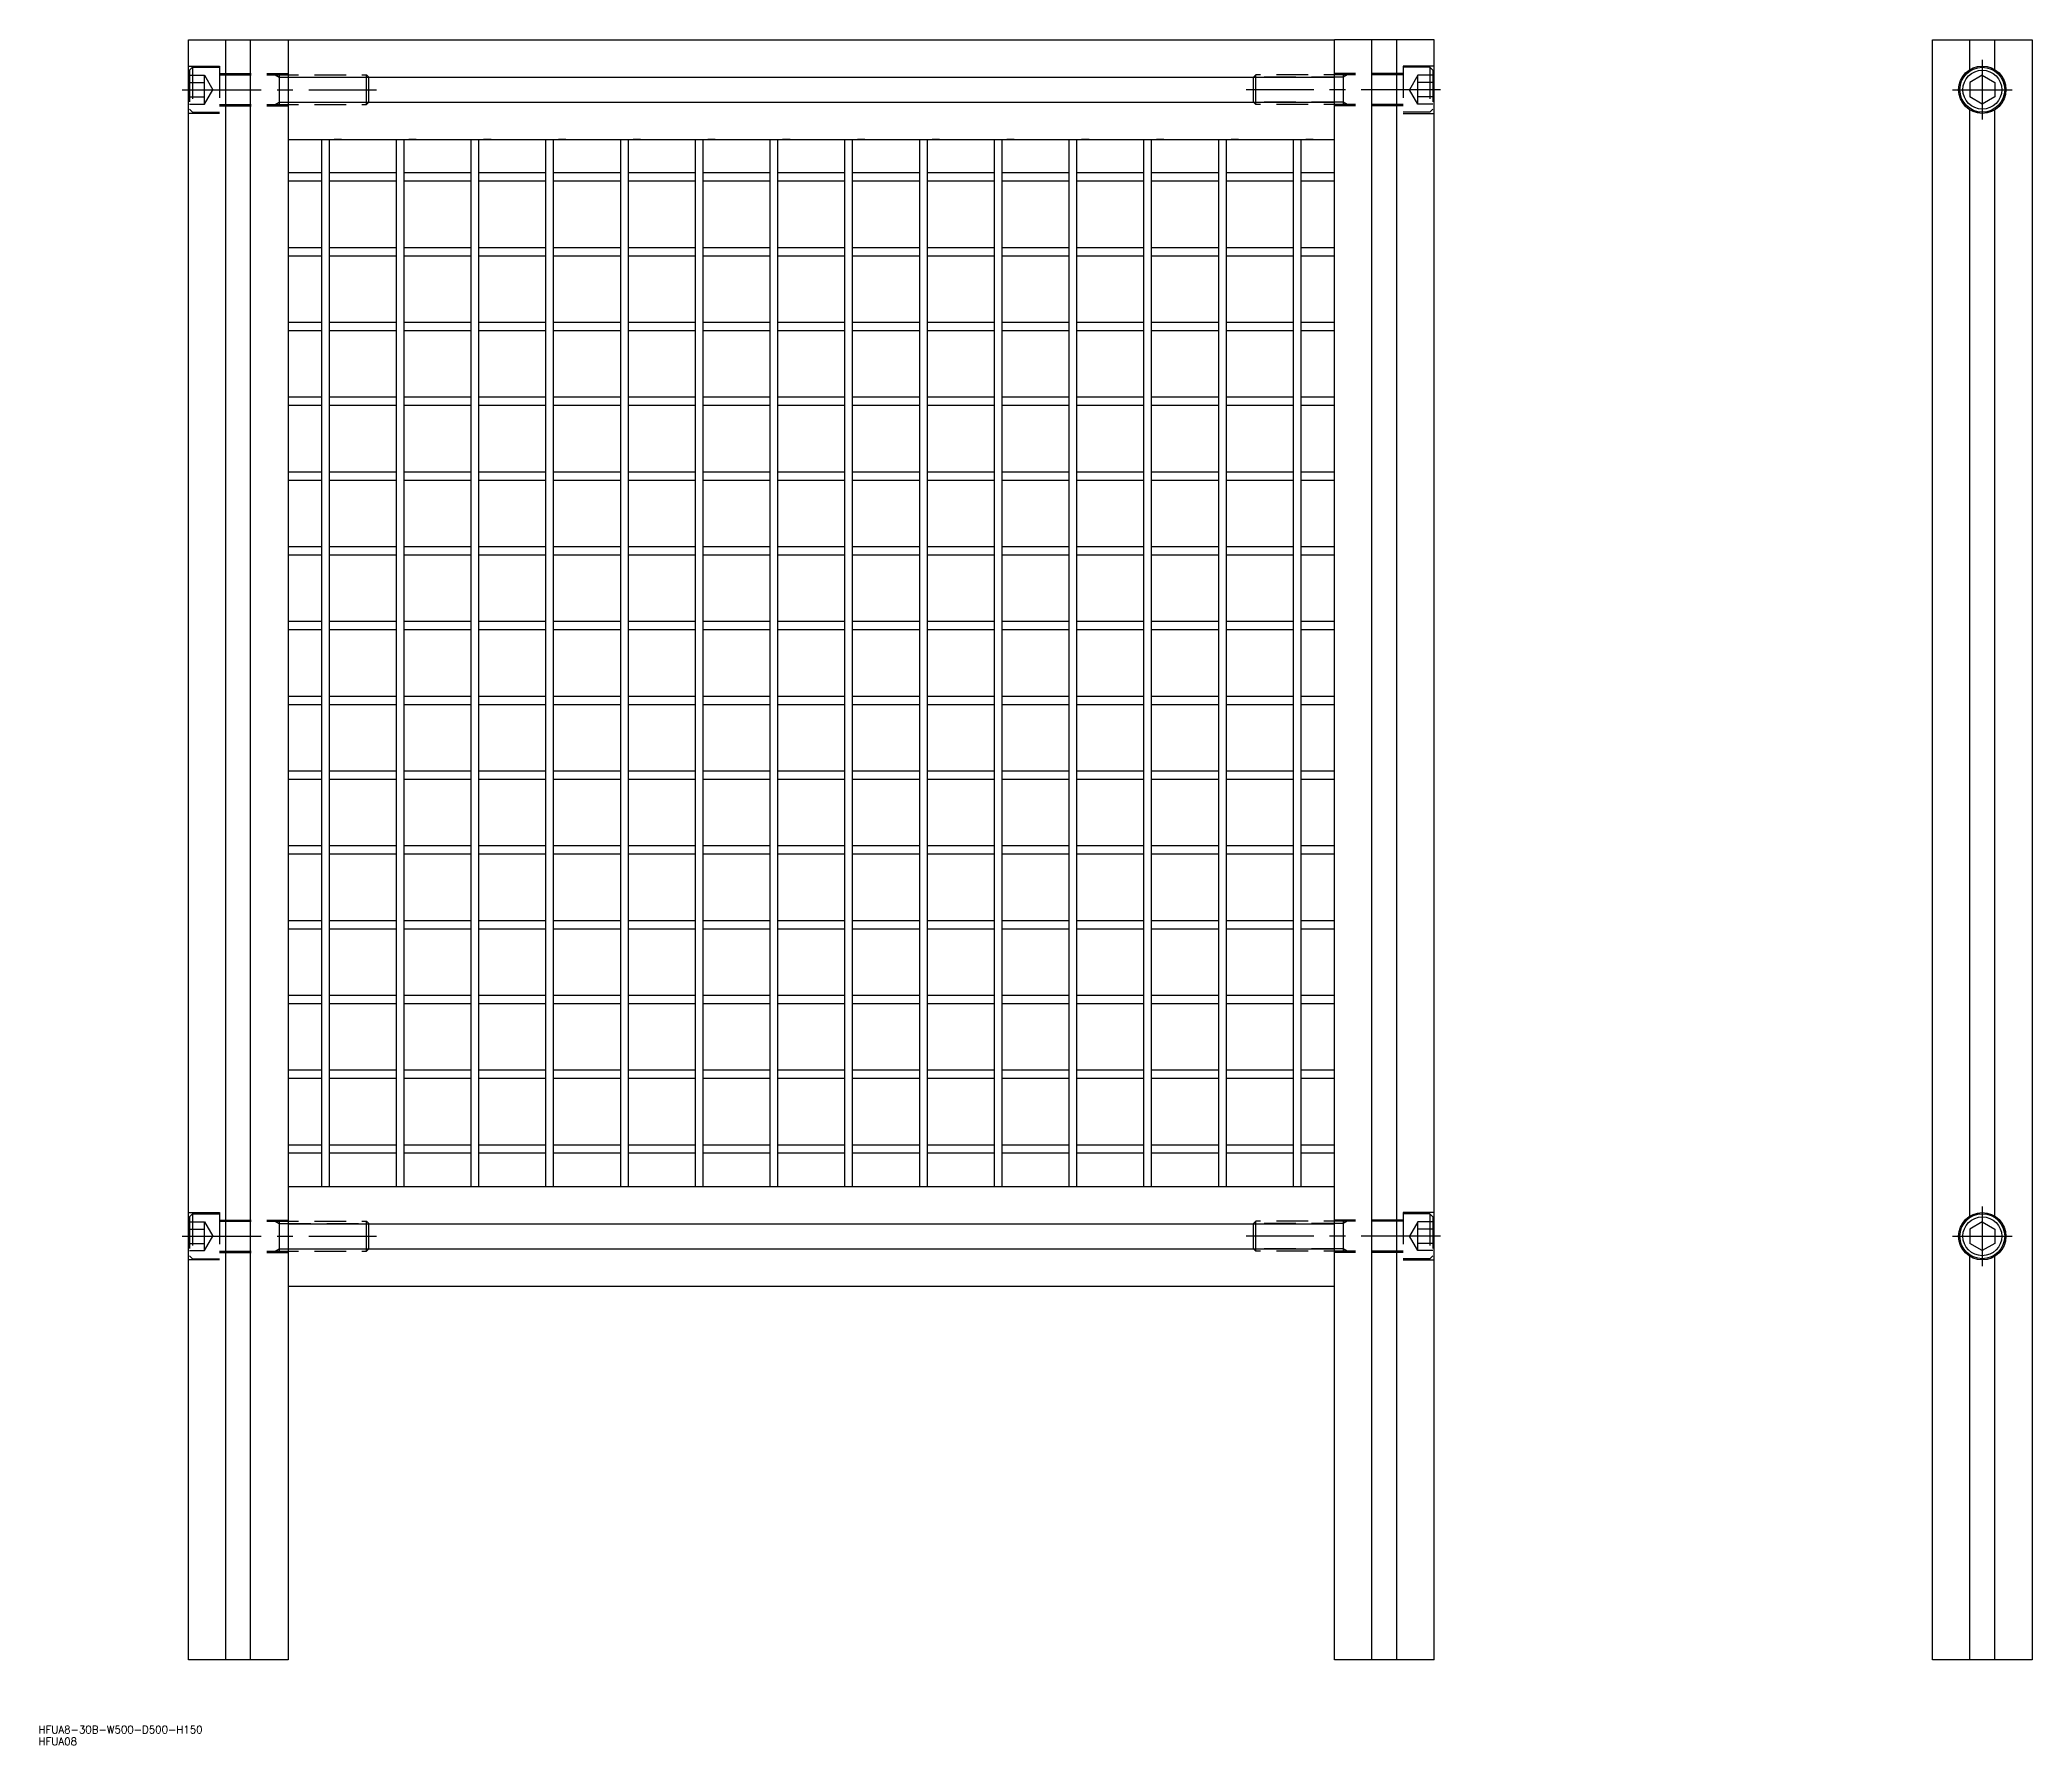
# Model space of a CAD drawing. Extents: x -60 to 740, y -34 to 650.
import ezdxf

# ---------------------------------------------------------------- set-up
doc = ezdxf.new("R2010")
doc.units = 0
doc.linetypes.add('CENTER', pattern=[50.8, 31.75, -6.35, 6.35, -6.35])
doc.linetypes.add('DASHED', pattern=[19.05, 12.7, -6.35])
doc.layers.get('0').update_dxf_attribs({"linetype": 'CONTINUOUS'})
doc.layers.add('CENTER', color=1, linetype='CENTER')
doc.styles.get("Standard").update_dxf_attribs({"font": 'txt.shx', "height": 3, "bigfont": 'bigfont.shx'})

# ---------------------------------------------------------------- blocks, each defined once
blk = doc.blocks.new('*U2')
at = {"color": 7, "linetype": 'CONTINUOUS'}
blk.add_text('HFUA8-30B-W500-D500-H150', height=3, dxfattribs=at).set_placement((-60.11, -29.45))
blk = doc.blocks.new('*U3')
at = {"color": 7, "linetype": 'CONTINUOUS'}
blk.add_text('HFUA08', height=3, dxfattribs=at).set_placement((-60.11, -34.17))

msp = doc.modelspace()

# ---------------------------------------------------------------- linework, layer by layer
at = {"color": 7, "linetype": 'CONTINUOUS'}
for p, q in [((0, 0), (0, 650)), ((0, 650), (40, 650)), ((15, 0), (15, 650)), ((25, 0), (25, 650)), ((40, 650), (40, 0)), ((40, 650), (460, 650)), ((40, 650), (40, 610)), ((460, 0), (460, 650)), ((500, 650), (460, 650)), ((475, 0), (475, 650)), ((485, 0), (485, 650)), ((500, 0), (500, 650)), ((700, 0), (700, 650)), ((700, 650), (740, 650)), ((715, 638.08), (715, 650)), ((725, 638.08), (725, 650)), ((740, 650), (740, 0)), ((40, 635), (460, 635)), ((720, 635.77), (715, 632.89)), ((715, 632.89), (715, 627.11)), ((720, 635.77), (725, 632.89)), ((725, 632.89), (725, 627.11)), ((40, 625), (460, 625)), ((720, 624.23), (715, 627.11)), ((725, 627.11), (720, 624.23)), ((715, 178.08), (715, 621.92)), ((725, 178.08), (725, 621.92)), ((40, 610), (460, 610)), ((53.4, 610), (53.4, 190)), ((56.6, 190), (56.6, 610)), ((61.5, 610), (58.5, 610)), ((83.4, 610), (83.4, 190)), ((86.6, 190), (86.6, 610)), ((91.5, 610), (88.5, 610)), ((113.4, 610), (113.4, 190)), ((116.6, 190), (116.6, 610)), ((121.5, 610), (118.5, 610)), ((143.4, 610), (143.4, 190)), ((146.6, 190), (146.6, 610)), ((151.5, 610), (148.5, 610)), ((173.4, 610), (173.4, 190)), ((176.6, 190), (176.6, 610)), ((181.5, 610), (178.5, 610)), ((203.4, 610), (203.4, 190)), ((206.6, 190), (206.6, 610)), ((211.5, 610), (208.5, 610)), ((233.4, 610), (233.4, 190)), ((236.6, 190), (236.6, 610)), ((241.5, 610), (238.5, 610)), ((263.4, 610), (263.4, 190)), ((266.6, 190), (266.6, 610)), ((271.5, 610), (268.5, 610)), ((293.4, 610), (293.4, 190)), ((296.6, 190), (296.6, 610)), ((301.5, 610), (298.5, 610)), ((323.4, 610), (323.4, 190)), ((326.6, 190), (326.6, 610)), ((331.5, 610), (328.5, 610)), ((353.4, 610), (353.4, 190)), ((356.6, 190), (356.6, 610)), ((361.5, 610), (358.5, 610)), ((383.4, 610), (383.4, 190)), ((386.6, 190), (386.6, 610)), ((391.5, 610), (388.5, 610)), ((413.4, 610), (413.4, 190)), ((416.6, 190), (416.6, 610)), ((421.5, 610), (418.5, 610)), ((443.4, 610), (443.4, 190)), ((446.6, 190), (446.6, 610)), ((451.5, 610), (448.5, 610)), ((53.4, 596.6), (40, 596.6)), ((40, 593.4), (53.4, 593.4)), ((83.4, 596.6), (56.6, 596.6)), ((56.6, 593.4), (83.4, 593.4)), ((113.4, 596.6), (86.6, 596.6)), ((86.6, 593.4), (113.4, 593.4)), ((143.4, 596.6), (116.6, 596.6)), ((116.6, 593.4), (143.4, 593.4)), ((173.4, 596.6), (146.6, 596.6)), ((146.6, 593.4), (173.4, 593.4)), ((203.4, 596.6), (176.6, 596.6)), ((176.6, 593.4), (203.4, 593.4)), ((233.4, 596.6), (206.6, 596.6)), ((206.6, 593.4), (233.4, 593.4)), ((263.4, 596.6), (236.6, 596.6)), ((236.6, 593.4), (263.4, 593.4)), ((293.4, 596.6), (266.6, 596.6)), ((266.6, 593.4), (293.4, 593.4)), ((323.4, 596.6), (296.6, 596.6)), ((296.6, 593.4), (323.4, 593.4)), ((353.4, 596.6), (326.6, 596.6)), ((326.6, 593.4), (353.4, 593.4)), ((383.4, 596.6), (356.6, 596.6)), ((356.6, 593.4), (383.4, 593.4)), ((413.4, 596.6), (386.6, 596.6)), ((386.6, 593.4), (413.4, 593.4)), ((443.4, 596.6), (416.6, 596.6)), ((416.6, 593.4), (443.4, 593.4)), ((460, 596.6), (446.6, 596.6)), ((446.6, 593.4), (460, 593.4)), ((53.4, 566.6), (40, 566.6)), ((40, 563.4), (53.4, 563.4)), ((83.4, 566.6), (56.6, 566.6)), ((56.6, 563.4), (83.4, 563.4)), ((113.4, 566.6), (86.6, 566.6)), ((86.6, 563.4), (113.4, 563.4)), ((143.4, 566.6), (116.6, 566.6)), ((116.6, 563.4), (143.4, 563.4)), ((173.4, 566.6), (146.6, 566.6)), ((146.6, 563.4), (173.4, 563.4)), ((203.4, 566.6), (176.6, 566.6)), ((176.6, 563.4), (203.4, 563.4)), ((233.4, 566.6), (206.6, 566.6)), ((206.6, 563.4), (233.4, 563.4)), ((263.4, 566.6), (236.6, 566.6)), ((236.6, 563.4), (263.4, 563.4)), ((293.4, 566.6), (266.6, 566.6)), ((266.6, 563.4), (293.4, 563.4)), ((323.4, 566.6), (296.6, 566.6)), ((296.6, 563.4), (323.4, 563.4)), ((353.4, 566.6), (326.6, 566.6)), ((326.6, 563.4), (353.4, 563.4)), ((383.4, 566.6), (356.6, 566.6)), ((356.6, 563.4), (383.4, 563.4)), ((413.4, 566.6), (386.6, 566.6)), ((386.6, 563.4), (413.4, 563.4)), ((443.4, 566.6), (416.6, 566.6)), ((416.6, 563.4), (443.4, 563.4)), ((460, 566.6), (446.6, 566.6)), ((446.6, 563.4), (460, 563.4)), ((53.4, 536.6), (40, 536.6)), ((83.4, 536.6), (56.6, 536.6)), ((113.4, 536.6), (86.6, 536.6)), ((143.4, 536.6), (116.6, 536.6)), ((173.4, 536.6), (146.6, 536.6)), ((203.4, 536.6), (176.6, 536.6)), ((233.4, 536.6), (206.6, 536.6)), ((263.4, 536.6), (236.6, 536.6)), ((293.4, 536.6), (266.6, 536.6)), ((323.4, 536.6), (296.6, 536.6)), ((353.4, 536.6), (326.6, 536.6)), ((383.4, 536.6), (356.6, 536.6)), ((413.4, 536.6), (386.6, 536.6)), ((443.4, 536.6), (416.6, 536.6)), ((460, 536.6), (446.6, 536.6)), ((40, 533.4), (53.4, 533.4)), ((56.6, 533.4), (83.4, 533.4)), ((86.6, 533.4), (113.4, 533.4)), ((116.6, 533.4), (143.4, 533.4)), ((146.6, 533.4), (173.4, 533.4)), ((176.6, 533.4), (203.4, 533.4)), ((206.6, 533.4), (233.4, 533.4)), ((236.6, 533.4), (263.4, 533.4)), ((266.6, 533.4), (293.4, 533.4)), ((296.6, 533.4), (323.4, 533.4)), ((326.6, 533.4), (353.4, 533.4)), ((356.6, 533.4), (383.4, 533.4)), ((386.6, 533.4), (413.4, 533.4)), ((416.6, 533.4), (443.4, 533.4)), ((446.6, 533.4), (460, 533.4)), ((53.4, 506.6), (40, 506.6)), ((83.4, 506.6), (56.6, 506.6)), ((113.4, 506.6), (86.6, 506.6)), ((143.4, 506.6), (116.6, 506.6)), ((173.4, 506.6), (146.6, 506.6)), ((203.4, 506.6), (176.6, 506.6)), ((233.4, 506.6), (206.6, 506.6)), ((263.4, 506.6), (236.6, 506.6)), ((293.4, 506.6), (266.6, 506.6)), ((323.4, 506.6), (296.6, 506.6)), ((353.4, 506.6), (326.6, 506.6)), ((383.4, 506.6), (356.6, 506.6)), ((413.4, 506.6), (386.6, 506.6)), ((443.4, 506.6), (416.6, 506.6)), ((460, 506.6), (446.6, 506.6)), ((40, 503.4), (53.4, 503.4)), ((56.6, 503.4), (83.4, 503.4)), ((86.6, 503.4), (113.4, 503.4)), ((116.6, 503.4), (143.4, 503.4)), ((146.6, 503.4), (173.4, 503.4)), ((176.6, 503.4), (203.4, 503.4)), ((206.6, 503.4), (233.4, 503.4)), ((236.6, 503.4), (263.4, 503.4)), ((266.6, 503.4), (293.4, 503.4)), ((296.6, 503.4), (323.4, 503.4)), ((326.6, 503.4), (353.4, 503.4)), ((356.6, 503.4), (383.4, 503.4)), ((386.6, 503.4), (413.4, 503.4)), ((416.6, 503.4), (443.4, 503.4)), ((446.6, 503.4), (460, 503.4)), ((53.4, 476.6), (40, 476.6)), ((40, 473.4), (53.4, 473.4)), ((83.4, 476.6), (56.6, 476.6)), ((56.6, 473.4), (83.4, 473.4)), ((113.4, 476.6), (86.6, 476.6)), ((86.6, 473.4), (113.4, 473.4)), ((143.4, 476.6), (116.6, 476.6)), ((116.6, 473.4), (143.4, 473.4)), ((173.4, 476.6), (146.6, 476.6)), ((146.6, 473.4), (173.4, 473.4)), ((203.4, 476.6), (176.6, 476.6)), ((176.6, 473.4), (203.4, 473.4)), ((233.4, 476.6), (206.6, 476.6)), ((206.6, 473.4), (233.4, 473.4)), ((263.4, 476.6), (236.6, 476.6)), ((236.6, 473.4), (263.4, 473.4)), ((293.4, 476.6), (266.6, 476.6)), ((266.6, 473.4), (293.4, 473.4)), ((323.4, 476.6), (296.6, 476.6)), ((296.6, 473.4), (323.4, 473.4)), ((353.4, 476.6), (326.6, 476.6)), ((326.6, 473.4), (353.4, 473.4)), ((383.4, 476.6), (356.6, 476.6)), ((356.6, 473.4), (383.4, 473.4)), ((413.4, 476.6), (386.6, 476.6)), ((386.6, 473.4), (413.4, 473.4)), ((443.4, 476.6), (416.6, 476.6)), ((416.6, 473.4), (443.4, 473.4)), ((460, 476.6), (446.6, 476.6)), ((446.6, 473.4), (460, 473.4)), ((53.4, 446.6), (40, 446.6)), ((40, 443.4), (53.4, 443.4)), ((83.4, 446.6), (56.6, 446.6)), ((56.6, 443.4), (83.4, 443.4)), ((113.4, 446.6), (86.6, 446.6)), ((86.6, 443.4), (113.4, 443.4)), ((143.4, 446.6), (116.6, 446.6)), ((116.6, 443.4), (143.4, 443.4)), ((173.4, 446.6), (146.6, 446.6)), ((146.6, 443.4), (173.4, 443.4)), ((203.4, 446.6), (176.6, 446.6)), ((176.6, 443.4), (203.4, 443.4)), ((233.4, 446.6), (206.6, 446.6)), ((206.6, 443.4), (233.4, 443.4)), ((263.4, 446.6), (236.6, 446.6)), ((236.6, 443.4), (263.4, 443.4)), ((293.4, 446.6), (266.6, 446.6)), ((266.6, 443.4), (293.4, 443.4)), ((323.4, 446.6), (296.6, 446.6)), ((296.6, 443.4), (323.4, 443.4)), ((353.4, 446.6), (326.6, 446.6)), ((326.6, 443.4), (353.4, 443.4)), ((383.4, 446.6), (356.6, 446.6)), ((356.6, 443.4), (383.4, 443.4)), ((413.4, 446.6), (386.6, 446.6)), ((386.6, 443.4), (413.4, 443.4)), ((443.4, 446.6), (416.6, 446.6)), ((416.6, 443.4), (443.4, 443.4)), ((460, 446.6), (446.6, 446.6)), ((446.6, 443.4), (460, 443.4)), ((53.4, 416.6), (40, 416.6)), ((83.4, 416.6), (56.6, 416.6)), ((113.4, 416.6), (86.6, 416.6)), ((143.4, 416.6), (116.6, 416.6)), ((173.4, 416.6), (146.6, 416.6)), ((203.4, 416.6), (176.6, 416.6)), ((233.4, 416.6), (206.6, 416.6)), ((263.4, 416.6), (236.6, 416.6)), ((293.4, 416.6), (266.6, 416.6)), ((323.4, 416.6), (296.6, 416.6)), ((353.4, 416.6), (326.6, 416.6)), ((383.4, 416.6), (356.6, 416.6)), ((413.4, 416.6), (386.6, 416.6)), ((443.4, 416.6), (416.6, 416.6)), ((460, 416.6), (446.6, 416.6)), ((40, 413.4), (53.4, 413.4)), ((56.6, 413.4), (83.4, 413.4)), ((86.6, 413.4), (113.4, 413.4)), ((116.6, 413.4), (143.4, 413.4)), ((146.6, 413.4), (173.4, 413.4)), ((176.6, 413.4), (203.4, 413.4)), ((206.6, 413.4), (233.4, 413.4)), ((236.6, 413.4), (263.4, 413.4)), ((266.6, 413.4), (293.4, 413.4)), ((296.6, 413.4), (323.4, 413.4)), ((326.6, 413.4), (353.4, 413.4)), ((356.6, 413.4), (383.4, 413.4)), ((386.6, 413.4), (413.4, 413.4)), ((416.6, 413.4), (443.4, 413.4)), ((446.6, 413.4), (460, 413.4)), ((53.4, 386.6), (40, 386.6)), ((83.4, 386.6), (56.6, 386.6)), ((113.4, 386.6), (86.6, 386.6)), ((143.4, 386.6), (116.6, 386.6)), ((173.4, 386.6), (146.6, 386.6)), ((203.4, 386.6), (176.6, 386.6)), ((233.4, 386.6), (206.6, 386.6)), ((263.4, 386.6), (236.6, 386.6)), ((293.4, 386.6), (266.6, 386.6)), ((323.4, 386.6), (296.6, 386.6)), ((353.4, 386.6), (326.6, 386.6)), ((383.4, 386.6), (356.6, 386.6)), ((413.4, 386.6), (386.6, 386.6)), ((443.4, 386.6), (416.6, 386.6)), ((460, 386.6), (446.6, 386.6)), ((40, 383.4), (53.4, 383.4)), ((56.6, 383.4), (83.4, 383.4)), ((86.6, 383.4), (113.4, 383.4)), ((116.6, 383.4), (143.4, 383.4)), ((146.6, 383.4), (173.4, 383.4)), ((176.6, 383.4), (203.4, 383.4)), ((206.6, 383.4), (233.4, 383.4)), ((236.6, 383.4), (263.4, 383.4)), ((266.6, 383.4), (293.4, 383.4)), ((296.6, 383.4), (323.4, 383.4)), ((326.6, 383.4), (353.4, 383.4)), ((356.6, 383.4), (383.4, 383.4)), ((386.6, 383.4), (413.4, 383.4)), ((416.6, 383.4), (443.4, 383.4)), ((446.6, 383.4), (460, 383.4)), ((53.4, 356.6), (40, 356.6)), ((40, 353.4), (53.4, 353.4)), ((83.4, 356.6), (56.6, 356.6)), ((56.6, 353.4), (83.4, 353.4)), ((113.4, 356.6), (86.6, 356.6)), ((86.6, 353.4), (113.4, 353.4)), ((143.4, 356.6), (116.6, 356.6)), ((116.6, 353.4), (143.4, 353.4)), ((173.4, 356.6), (146.6, 356.6)), ((146.6, 353.4), (173.4, 353.4)), ((203.4, 356.6), (176.6, 356.6)), ((176.6, 353.4), (203.4, 353.4)), ((233.4, 356.6), (206.6, 356.6)), ((206.6, 353.4), (233.4, 353.4)), ((263.4, 356.6), (236.6, 356.6)), ((236.6, 353.4), (263.4, 353.4)), ((293.4, 356.6), (266.6, 356.6)), ((266.6, 353.4), (293.4, 353.4)), ((323.4, 356.6), (296.6, 356.6)), ((296.6, 353.4), (323.4, 353.4)), ((353.4, 356.6), (326.6, 356.6)), ((326.6, 353.4), (353.4, 353.4)), ((383.4, 356.6), (356.6, 356.6)), ((356.6, 353.4), (383.4, 353.4)), ((413.4, 356.6), (386.6, 356.6)), ((386.6, 353.4), (413.4, 353.4)), ((443.4, 356.6), (416.6, 356.6)), ((416.6, 353.4), (443.4, 353.4)), ((460, 356.6), (446.6, 356.6)), ((446.6, 353.4), (460, 353.4)), ((53.4, 326.6), (40, 326.6)), ((40, 323.4), (53.4, 323.4)), ((83.4, 326.6), (56.6, 326.6)), ((56.6, 323.4), (83.4, 323.4)), ((113.4, 326.6), (86.6, 326.6)), ((86.6, 323.4), (113.4, 323.4)), ((143.4, 326.6), (116.6, 326.6)), ((116.6, 323.4), (143.4, 323.4)), ((173.4, 326.6), (146.6, 326.6)), ((146.6, 323.4), (173.4, 323.4)), ((203.4, 326.6), (176.6, 326.6)), ((176.6, 323.4), (203.4, 323.4)), ((233.4, 326.6), (206.6, 326.6)), ((206.6, 323.4), (233.4, 323.4)), ((263.4, 326.6), (236.6, 326.6)), ((236.6, 323.4), (263.4, 323.4)), ((293.4, 326.6), (266.6, 326.6)), ((266.6, 323.4), (293.4, 323.4)), ((323.4, 326.6), (296.6, 326.6)), ((296.6, 323.4), (323.4, 323.4)), ((353.4, 326.6), (326.6, 326.6)), ((326.6, 323.4), (353.4, 323.4)), ((383.4, 326.6), (356.6, 326.6)), ((356.6, 323.4), (383.4, 323.4)), ((413.4, 326.6), (386.6, 326.6)), ((386.6, 323.4), (413.4, 323.4)), ((443.4, 326.6), (416.6, 326.6)), ((416.6, 323.4), (443.4, 323.4)), ((460, 326.6), (446.6, 326.6)), ((446.6, 323.4), (460, 323.4)), ((53.4, 296.6), (40, 296.6)), ((83.4, 296.6), (56.6, 296.6)), ((113.4, 296.6), (86.6, 296.6)), ((143.4, 296.6), (116.6, 296.6)), ((173.4, 296.6), (146.6, 296.6)), ((203.4, 296.6), (176.6, 296.6)), ((233.4, 296.6), (206.6, 296.6)), ((263.4, 296.6), (236.6, 296.6)), ((293.4, 296.6), (266.6, 296.6)), ((323.4, 296.6), (296.6, 296.6)), ((353.4, 296.6), (326.6, 296.6)), ((383.4, 296.6), (356.6, 296.6)), ((413.4, 296.6), (386.6, 296.6)), ((443.4, 296.6), (416.6, 296.6)), ((460, 296.6), (446.6, 296.6)), ((40, 293.4), (53.4, 293.4)), ((56.6, 293.4), (83.4, 293.4)), ((86.6, 293.4), (113.4, 293.4)), ((116.6, 293.4), (143.4, 293.4)), ((146.6, 293.4), (173.4, 293.4)), ((176.6, 293.4), (203.4, 293.4)), ((206.6, 293.4), (233.4, 293.4)), ((236.6, 293.4), (263.4, 293.4)), ((266.6, 293.4), (293.4, 293.4)), ((296.6, 293.4), (323.4, 293.4)), ((326.6, 293.4), (353.4, 293.4)), ((356.6, 293.4), (383.4, 293.4)), ((386.6, 293.4), (413.4, 293.4)), ((416.6, 293.4), (443.4, 293.4)), ((446.6, 293.4), (460, 293.4)), ((53.4, 266.6), (40, 266.6)), ((83.4, 266.6), (56.6, 266.6)), ((113.4, 266.6), (86.6, 266.6)), ((143.4, 266.6), (116.6, 266.6)), ((173.4, 266.6), (146.6, 266.6)), ((203.4, 266.6), (176.6, 266.6)), ((233.4, 266.6), (206.6, 266.6)), ((263.4, 266.6), (236.6, 266.6)), ((293.4, 266.6), (266.6, 266.6)), ((323.4, 266.6), (296.6, 266.6)), ((353.4, 266.6), (326.6, 266.6)), ((383.4, 266.6), (356.6, 266.6)), ((413.4, 266.6), (386.6, 266.6)), ((443.4, 266.6), (416.6, 266.6)), ((460, 266.6), (446.6, 266.6)), ((40, 263.4), (53.4, 263.4)), ((56.6, 263.4), (83.4, 263.4)), ((86.6, 263.4), (113.4, 263.4)), ((116.6, 263.4), (143.4, 263.4)), ((146.6, 263.4), (173.4, 263.4)), ((176.6, 263.4), (203.4, 263.4)), ((206.6, 263.4), (233.4, 263.4)), ((236.6, 263.4), (263.4, 263.4)), ((266.6, 263.4), (293.4, 263.4)), ((296.6, 263.4), (323.4, 263.4)), ((326.6, 263.4), (353.4, 263.4)), ((356.6, 263.4), (383.4, 263.4)), ((386.6, 263.4), (413.4, 263.4)), ((416.6, 263.4), (443.4, 263.4)), ((446.6, 263.4), (460, 263.4)), ((53.4, 236.6), (40, 236.6)), ((40, 233.4), (53.4, 233.4)), ((83.4, 236.6), (56.6, 236.6)), ((56.6, 233.4), (83.4, 233.4)), ((113.4, 236.6), (86.6, 236.6)), ((86.6, 233.4), (113.4, 233.4)), ((143.4, 236.6), (116.6, 236.6)), ((116.6, 233.4), (143.4, 233.4)), ((173.4, 236.6), (146.6, 236.6)), ((146.6, 233.4), (173.4, 233.4)), ((203.4, 236.6), (176.6, 236.6)), ((176.6, 233.4), (203.4, 233.4)), ((233.4, 236.6), (206.6, 236.6)), ((206.6, 233.4), (233.4, 233.4)), ((263.4, 236.6), (236.6, 236.6)), ((236.6, 233.4), (263.4, 233.4)), ((293.4, 236.6), (266.6, 236.6)), ((266.6, 233.4), (293.4, 233.4)), ((323.4, 236.6), (296.6, 236.6)), ((296.6, 233.4), (323.4, 233.4)), ((353.4, 236.6), (326.6, 236.6)), ((326.6, 233.4), (353.4, 233.4)), ((383.4, 236.6), (356.6, 236.6)), ((356.6, 233.4), (383.4, 233.4)), ((413.4, 236.6), (386.6, 236.6)), ((386.6, 233.4), (413.4, 233.4)), ((443.4, 236.6), (416.6, 236.6)), ((416.6, 233.4), (443.4, 233.4)), ((460, 236.6), (446.6, 236.6)), ((446.6, 233.4), (460, 233.4)), ((53.4, 206.6), (40, 206.6)), ((40, 203.4), (53.4, 203.4)), ((83.4, 206.6), (56.6, 206.6)), ((56.6, 203.4), (83.4, 203.4)), ((113.4, 206.6), (86.6, 206.6)), ((86.6, 203.4), (113.4, 203.4)), ((143.4, 206.6), (116.6, 206.6)), ((116.6, 203.4), (143.4, 203.4)), ((173.4, 206.6), (146.6, 206.6)), ((146.6, 203.4), (173.4, 203.4)), ((203.4, 206.6), (176.6, 206.6)), ((176.6, 203.4), (203.4, 203.4)), ((233.4, 206.6), (206.6, 206.6)), ((206.6, 203.4), (233.4, 203.4)), ((263.4, 206.6), (236.6, 206.6)), ((236.6, 203.4), (263.4, 203.4)), ((293.4, 206.6), (266.6, 206.6)), ((266.6, 203.4), (293.4, 203.4)), ((323.4, 206.6), (296.6, 206.6)), ((296.6, 203.4), (323.4, 203.4)), ((353.4, 206.6), (326.6, 206.6)), ((326.6, 203.4), (353.4, 203.4)), ((383.4, 206.6), (356.6, 206.6)), ((356.6, 203.4), (383.4, 203.4)), ((413.4, 206.6), (386.6, 206.6)), ((386.6, 203.4), (413.4, 203.4)), ((443.4, 206.6), (416.6, 206.6)), ((416.6, 203.4), (443.4, 203.4)), ((460, 206.6), (446.6, 206.6)), ((446.6, 203.4), (460, 203.4)), ((40, 190), (460, 190)), ((40, 175), (460, 175)), ((720, 175.77), (715, 172.89)), ((715, 172.89), (715, 167.11)), ((720, 175.77), (725, 172.89)), ((725, 172.89), (725, 167.11)), ((40, 165), (460, 165)), ((720, 164.23), (715, 167.11)), ((715, 0), (715, 161.92)), ((725, 167.11), (720, 164.23)), ((725, 0), (725, 161.92)), ((40, 150), (460, 150)), ((40, 0), (0, 0)), ((500, 0), (460, 0)), ((740, 0), (700, 0))]:
    msp.add_line(p, q, dxfattribs=at)
at = {"color": 3, "linetype": 'DASHED'}
for p, q in [((0, 639.5), (12.5, 639.5)), ((1.7, 639), (0.5, 637.8)), ((0.5, 637.8), (0.5, 622.2)), ((0.5, 635.77), (6.5, 635.77)), ((0.5, 632.89), (6.5, 632.89)), ((1.7, 639), (12.5, 639)), ((1.7, 639), (1.7, 621)), ((6.5, 635.77), (9.83, 630)), ((6.5, 624.23), (6.5, 635.77)), ((12.5, 639.5), (12.5, 620.5)), ((12.5, 636.5), (40, 636.5)), ((12.5, 636), (71.55, 636)), ((34.86, 636), (36.5, 635.05)), ((36.5, 636), (36.5, 624)), ((36.5, 635.05), (72.5, 635.05)), ((71.55, 624), (71.55, 636)), ((72.5, 635.05), (71.55, 636)), ((72.5, 624.95), (72.5, 635.05)), ((427.5, 635.05), (428.45, 636)), ((463.5, 635.05), (427.5, 635.05)), ((427.5, 624.95), (427.5, 635.05)), ((428.45, 624), (428.45, 636)), ((487.5, 636), (428.45, 636)), ((487.5, 636.5), (460, 636.5)), ((465.14, 636), (463.5, 635.05)), ((463.5, 636), (463.5, 624)), ((500, 639.5), (487.5, 639.5)), ((487.5, 639.5), (487.5, 620.5)), ((498.3, 639), (487.5, 639)), ((493.5, 635.77), (490.17, 630)), ((499.5, 635.77), (493.5, 635.77)), ((493.5, 624.23), (493.5, 635.77)), ((499.5, 632.89), (493.5, 632.89)), ((498.3, 639), (498.3, 621)), ((498.3, 639), (499.5, 637.8)), ((499.5, 637.8), (499.5, 622.2)), ((0.5, 627.11), (6.5, 627.11)), ((0.5, 624.23), (6.5, 624.23)), ((6.5, 624.23), (9.83, 630)), ((12.5, 624), (71.55, 624)), ((34.86, 624), (36.5, 624.95)), ((36.5, 624.95), (72.5, 624.95)), ((72.5, 624.95), (71.55, 624)), ((463.5, 624.95), (427.5, 624.95)), ((427.5, 624.95), (428.45, 624)), ((487.5, 624), (428.45, 624)), ((465.14, 624), (463.5, 624.95)), ((493.5, 624.23), (490.17, 630)), ((499.5, 627.11), (493.5, 627.11)), ((499.5, 624.23), (493.5, 624.23)), ((12.5, 620.5), (0, 620.5)), ((1.7, 621), (0.5, 622.2)), ((1.7, 621), (12.5, 621)), ((12.5, 623.5), (40, 623.5)), ((487.5, 623.5), (460, 623.5)), ((498.3, 621), (487.5, 621)), ((487.5, 620.5), (500, 620.5)), ((498.3, 621), (499.5, 622.2)), ((0, 179.5), (12.5, 179.5)), ((1.7, 179), (0.5, 177.8)), ((0.5, 177.8), (0.5, 162.2)), ((1.7, 179), (12.5, 179)), ((1.7, 179), (1.7, 161)), ((12.5, 179.5), (12.5, 160.5)), ((12.5, 176.5), (40, 176.5)), ((12.5, 176), (71.55, 176)), ((34.86, 176), (36.5, 175.05)), ((36.5, 176), (36.5, 164)), ((71.55, 164), (71.55, 176)), ((72.5, 175.05), (71.55, 176)), ((427.5, 175.05), (428.45, 176)), ((428.45, 164), (428.45, 176)), ((487.5, 176), (428.45, 176)), ((487.5, 176.5), (460, 176.5)), ((465.14, 176), (463.5, 175.05)), ((463.5, 176), (463.5, 164)), ((500, 179.5), (487.5, 179.5)), ((487.5, 179.5), (487.5, 160.5)), ((498.3, 179), (487.5, 179)), ((498.3, 179), (498.3, 161)), ((498.3, 179), (499.5, 177.8)), ((499.5, 177.8), (499.5, 162.2)), ((0.5, 175.77), (6.5, 175.77)), ((0.5, 172.89), (6.5, 172.89)), ((6.5, 175.77), (9.83, 170)), ((6.5, 164.23), (6.5, 175.77)), ((6.5, 164.23), (9.83, 170)), ((36.5, 175.05), (72.5, 175.05)), ((72.5, 164.95), (72.5, 175.05)), ((463.5, 175.05), (427.5, 175.05)), ((427.5, 164.95), (427.5, 175.05)), ((493.5, 175.77), (490.17, 170)), ((493.5, 164.23), (490.17, 170)), ((499.5, 175.77), (493.5, 175.77)), ((493.5, 164.23), (493.5, 175.77)), ((499.5, 172.89), (493.5, 172.89)), ((12.5, 160.5), (0, 160.5)), ((0.5, 167.11), (6.5, 167.11)), ((0.5, 164.23), (6.5, 164.23)), ((1.7, 161), (0.5, 162.2)), ((1.7, 161), (12.5, 161)), ((12.5, 164), (71.55, 164)), ((12.5, 163.5), (40, 163.5)), ((34.86, 164), (36.5, 164.95)), ((36.5, 164.95), (72.5, 164.95)), ((72.5, 164.95), (71.55, 164)), ((463.5, 164.95), (427.5, 164.95)), ((427.5, 164.95), (428.45, 164)), ((487.5, 164), (428.45, 164)), ((487.5, 163.5), (460, 163.5)), ((465.14, 164), (463.5, 164.95)), ((498.3, 161), (487.5, 161)), ((487.5, 160.5), (500, 160.5)), ((499.5, 167.11), (493.5, 167.11)), ((499.5, 164.23), (493.5, 164.23)), ((498.3, 161), (499.5, 162.2))]:
    msp.add_line(p, q, dxfattribs=at)
at = {"color": 7, "linetype": 'CONTINUOUS'}
for centre, radius in [((720, 630), 9.5), ((720, 630), 9), ((720, 630), 7.8), ((720, 170), 9.5), ((720, 170), 9), ((720, 170), 7.8)]:
    msp.add_circle(centre, radius, dxfattribs=at)
at = {"layer": 'CENTER', "color": 1, "linetype": 'CENTER'}
for p, q in [((720, 642), (720, 618)), ((-2.5, 630), (75.5, 630)), ((502.5, 630), (424.5, 630)), ((708, 630), (732, 630)), ((720, 182), (720, 158)), ((-2.5, 170), (75.5, 170)), ((502.5, 170), (424.5, 170)), ((708, 170), (732, 170))]:
    msp.add_line(p, q, dxfattribs=at)

# ---------------------------------------------------------------- block references
at = {"color": 7, "linetype": 'CONTINUOUS'}
for name in ['*U2', '*U3']:
    msp.add_blockref(name, (0, 0), dxfattribs=at)

doc.saveas('drawing.dxf')
